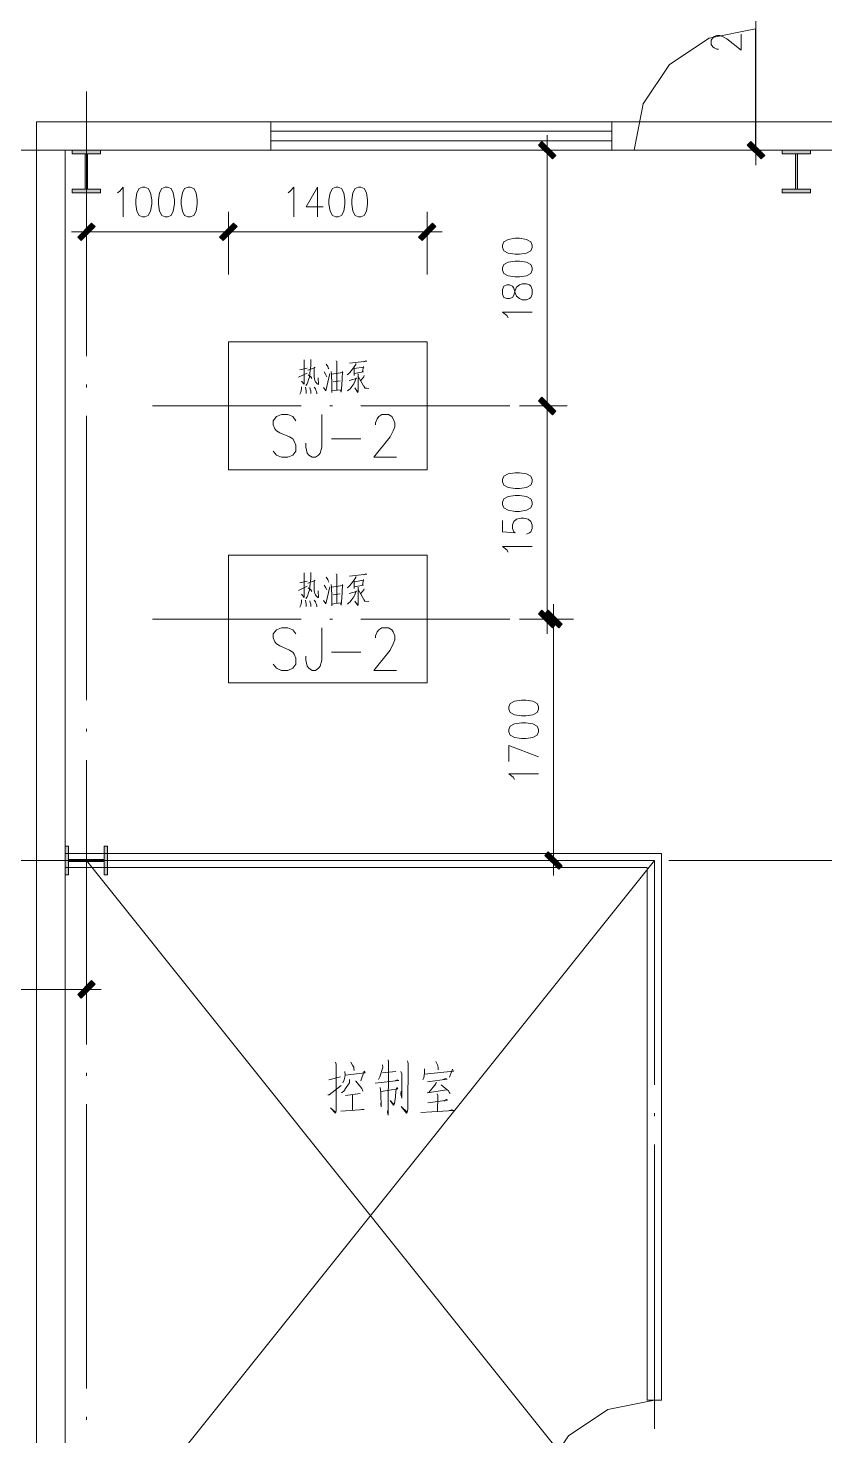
# Model space of a CAD drawing. Header units: millimetres. Extents: x 564 to 880, y 85 to 763.
# Drawn here: x 830.77 to 836.38, y 744.74 to 754.65 of the extents above; entities that cross this region are included whole.
import ezdxf

# ---------------------------------------------------------------- set-up
doc = ezdxf.new("R2010")
doc.units = ezdxf.units.MM

msp = doc.modelspace()

# ---------------------------------------------------------------- hatches: boundary and pattern name
h = msp.add_hatch(color=0)
h.dxf.hatch_style = 2
h.paths.add_polyline_path([(831.2838, 753.7693), (831.0838, 753.7693), (831.0838, 753.794), (831.2838, 753.794)])
h = msp.add_hatch(color=0)
h.dxf.hatch_style = 2
h.paths.add_polyline_path([(834.4895, 753.7575), (834.4649, 753.7328), (834.3668, 753.8308), (834.3915, 753.8555)])
h = msp.add_hatch(color=0)
h.dxf.hatch_style = 2
h.paths.add_polyline_path([(835.837, 753.8308), (835.8617, 753.8555), (835.9597, 753.7575), (835.935, 753.7328)])
h = msp.add_hatch(color=0)
h.dxf.hatch_style = 2
h.paths.add_polyline_path([(836.2831, 753.7693), (836.0831, 753.7693), (836.0831, 753.794), (836.2831, 753.794)])
h = msp.add_hatch(color=0)
h.dxf.hatch_style = 2
h.paths.add_polyline_path([(831.1761, 753.7693), (831.1911, 753.7693), (831.1911, 753.5192), (831.1761, 753.5192)])
h = msp.add_hatch(color=0)
h.dxf.hatch_style = 2
h.paths.add_polyline_path([(836.1758, 753.7693), (836.1908, 753.7693), (836.1908, 753.5192), (836.1758, 753.5192)])
h = msp.add_hatch(color=0)
h.dxf.hatch_style = 2
h.paths.add_polyline_path([(831.2838, 753.5192), (831.0838, 753.5192), (831.0838, 753.4941), (831.2838, 753.4941)])
h = msp.add_hatch(color=0)
h.dxf.hatch_style = 2
h.paths.add_polyline_path([(836.2831, 753.5192), (836.0831, 753.5192), (836.0831, 753.4941), (836.2831, 753.4941)])
h = msp.add_hatch(color=0)
h.dxf.hatch_style = 2
h.paths.add_polyline_path([(831.2204, 753.2812), (831.2451, 753.2562), (831.1471, 753.1582), (831.1224, 753.1832)])
h = msp.add_hatch(color=0)
h.dxf.hatch_style = 2
h.paths.add_polyline_path([(832.1471, 753.1582), (832.1221, 753.1832), (832.2201, 753.2812), (832.2448, 753.2562)])
h = msp.add_hatch(color=0)
h.dxf.hatch_style = 2
h.paths.add_polyline_path([(832.2201, 753.2812), (832.2448, 753.2562), (832.1471, 753.1582), (832.1221, 753.1832)])
h = msp.add_hatch(color=0)
h.dxf.hatch_style = 2
h.paths.add_polyline_path([(833.5468, 753.1582), (833.5221, 753.1832), (833.6201, 753.2812), (833.6448, 753.2562)])
h = msp.add_hatch(color=0)
h.dxf.hatch_style = 2
h.paths.add_polyline_path([(834.4895, 751.9578), (834.4649, 751.9327), (834.3668, 752.0308), (834.3915, 752.0555)])
h = msp.add_hatch(color=0)
h.dxf.hatch_style = 2
h.paths.add_polyline_path([(834.3668, 752.0308), (834.3915, 752.0555), (834.4895, 751.9578), (834.4649, 751.9327)])
h = msp.add_hatch(color=0)
h.dxf.hatch_style = 2
h.paths.add_polyline_path([(834.3668, 750.5309), (834.3915, 750.5556), (834.4895, 750.4576), (834.4649, 750.4329)])
h = msp.add_hatch(color=0)
h.dxf.hatch_style = 2
h.paths.add_polyline_path([(834.5339, 750.4576), (834.5092, 750.4329), (834.4112, 750.5309), (834.4362, 750.5556)])
h = msp.add_hatch(color=0)
h.dxf.hatch_style = 2
h.paths.add_polyline_path([(831.0587, 748.8944), (831.0587, 748.6944), (831.0337, 748.6944), (831.0337, 748.8944)])
h = msp.add_hatch(color=0)
h.dxf.hatch_style = 2
h.paths.add_polyline_path([(831.3088, 748.8944), (831.3088, 748.6944), (831.3335, 748.6944), (831.3335, 748.8944)])
h = msp.add_hatch(color=0)
h.dxf.hatch_style = 2
h.paths.add_polyline_path([(834.4112, 748.8307), (834.4362, 748.8554), (834.5339, 748.7574), (834.5092, 748.7327)])
h = msp.add_hatch(color=0)
h.dxf.hatch_style = 2
h.paths.add_polyline_path([(831.0587, 748.7871), (831.0587, 748.8021), (831.3088, 748.8021), (831.3088, 748.7871)])
h = msp.add_hatch(color=0)
h.dxf.hatch_style = 2
h.paths.add_polyline_path([(831.1471, 747.8264), (831.1224, 747.8511), (831.2204, 747.9491), (831.2451, 747.9245)])

# ---------------------------------------------------------------- linework, layer by layer
at = {"color": 0, "lineweight": 0}
for points in [[(835.8981, 753.7947), (835.8981, 755.7933)], [(835.8946, 754.6491), (835.5676, 754.5839), (835.2899, 754.3986), (835.1046, 754.1213), (835.0398, 753.794)], [(835.6334, 754.5059), (835.6234, 754.5059), (835.6033, 754.5142), (835.5933, 754.522), (835.5833, 754.5381), (835.5833, 754.57), (835.5933, 754.5861), (835.6033, 754.594), (835.6234, 754.6022), (835.6434, 754.6022), (835.6634, 754.594), (835.6935, 754.5779), (835.7933, 754.4981), (835.7933, 754.6101)], [(835.8946, 753.794), (835.8946, 754.6491)], [(831.1836, 752.3442), (831.1836, 754.2065)], [(830.8337, 743.5949), (830.8337, 753.994)], [(830.8337, 753.994), (832.4834, 753.994)], [(832.4834, 753.994), (834.8835, 753.994)], [(832.4834, 753.994), (832.4834, 753.794)], [(834.5833, 753.994), (837.2331, 753.994)], [(835.7833, 753.994), (834.8835, 753.994)], [(834.8835, 753.994), (834.8835, 753.794)], [(835.7833, 753.994), (835.6831, 753.994)], [(834.8835, 753.9274), (832.4834, 753.9274)], [(834.428, 753.6891), (834.428, 753.8991)], [(835.8981, 753.8991), (835.8981, 753.6891)], [(832.4423, 753.794), (830.2337, 753.794)], [(831.0337, 743.7949), (831.0337, 753.794)], [(832.4834, 753.794), (831.0337, 753.794)], [(834.8835, 753.8609), (832.4834, 753.8609)], [(832.4834, 753.794), (834.8835, 753.794)], [(832.6623, 753.794), (832.6426, 753.794)], [(834.8645, 753.794), (832.8627, 753.794)], [(835.0921, 753.794), (834.2881, 753.794)], [(834.428, 751.995), (834.428, 753.7932)], [(834.5833, 753.794), (836.0631, 753.794)], [(835.6831, 753.794), (834.8835, 753.794)], [(835.0845, 753.794), (835.0649, 753.794)], [(837.2867, 753.794), (835.2849, 753.794)], [(835.8284, 753.794), (835.7583, 753.794)], [(836.0631, 753.794), (837.2331, 753.794)], [(831.4036, 753.4948), (831.4197, 753.5049), (831.4437, 753.5346), (831.4437, 753.3245)], [(832.6036, 753.4948), (832.6194, 753.5049), (832.6434, 753.5346), (832.6434, 753.3245)], [(832.8115, 753.5346), (832.7314, 753.3947), (832.8516, 753.3947)], [(832.8115, 753.5346), (832.8115, 753.3245)], [(831.1836, 752.9188), (831.1836, 753.3596)], [(832.1836, 752.9188), (832.1836, 753.3596)], [(832.1836, 752.9188), (832.1836, 753.3596)], [(833.5836, 752.9188), (833.5836, 753.3596)], [(831.2888, 753.2197), (831.0788, 753.2197)], [(831.1843, 753.2197), (832.1829, 753.2197)], [(832.0784, 753.2197), (832.2884, 753.2197)], [(832.2884, 753.2197), (832.0784, 753.2197)], [(832.1843, 753.2197), (833.5829, 753.2197)], [(833.4784, 753.2197), (833.6885, 753.2197)], [(834.1532, 752.6143), (834.1432, 752.6301), (834.1132, 752.654), (834.3232, 752.654)], [(832.1836, 751.5442), (832.1836, 752.4444)], [(833.5836, 752.4444), (832.1836, 752.4444)], [(833.5836, 751.5442), (833.5836, 752.4444)], [(832.7178, 752.3199), (832.7178, 752.1957), (832.7178, 752.1703), (832.7164, 752.1506), (832.7164, 752.1467), (832.6985, 752.1682)], [(832.7632, 752.3217), (832.7647, 752.3138), (832.7632, 752.2744), (832.7604, 752.249), (832.7575, 752.2193), (832.7536, 752.1979), (832.7478, 752.18), (832.7425, 752.1624), (832.7371, 752.1506), (832.7299, 752.1388)], [(832.872, 752.2884), (832.8845, 752.2726), (832.887, 752.2626), (832.8913, 752.2548)], [(832.9435, 752.312), (832.9478, 752.302), (832.9464, 752.3081), (832.9464, 752.1052)], [(833.0813, 752.2941), (833.0802, 752.2862), (833.0566, 752.253), (833.0387, 752.2294), (833.0262, 752.2175), (833.0194, 752.2136)], [(833.0359, 752.2963), (833.1586, 752.3099), (833.1518, 752.312), (833.1378, 752.3059)], [(832.6763, 752.1957), (832.7385, 752.2254)], [(832.6874, 752.249), (832.7385, 752.2608)], [(832.7439, 752.2469), (832.7936, 752.2648), (832.7893, 752.2666), (832.7879, 752.2569), (832.7879, 752.2412), (832.7865, 752.2272), (832.7865, 752.2097), (832.7879, 752.1957), (832.7893, 752.1839), (832.7922, 752.1743), (832.7961, 752.1642), (832.8019, 752.1585), (832.8087, 752.1506), (832.814, 752.1467), (832.8183, 752.1446), (832.8155, 752.1918)], [(832.7453, 752.2136), (832.7632, 752.1997), (832.7715, 752.1878)], [(832.8541, 752.1249), (832.8706, 752.1013), (832.8967, 752.2215)], [(832.857, 752.2333), (832.8691, 752.2136), (832.8734, 752.2036), (832.8763, 752.1997)], [(832.9078, 752.2372), (832.9092, 752.2175), (832.9121, 752.1506), (832.9121, 752.1073), (832.9121, 752.0877), (832.9121, 752.0995), (832.9711, 752.1073), (832.9783, 752.0916), (832.9808, 752.1152), (832.9836, 752.1782), (832.9836, 752.1839), (832.9865, 752.2372), (832.989, 752.2294), (832.9106, 752.2175)], [(833.0344, 752.1743), (833.0856, 752.1878), (833.0827, 752.1918), (833.0759, 752.1703), (833.0663, 752.1506), (833.0537, 752.131), (833.0401, 752.1152), (833.0305, 752.1073), (833.0223, 752.0995)], [(833.0691, 752.2626), (833.0691, 752.2097), (833.0691, 752.2215), (833.1353, 752.2333), (833.1282, 752.2333), (833.1339, 752.2726), (833.1364, 752.2666), (833.0691, 752.2569)], [(833.0967, 752.2193), (833.0981, 752.2097), (833.0981, 752.1131), (833.0967, 752.0973), (833.0952, 752.0895), (833.0745, 752.1209), (833.0952, 752.0916)], [(833.0981, 752.2018), (833.145, 752.1192), (833.1725, 752.117), (833.145, 752.1209), (833.1364, 752.1327)], [(833.1407, 752.2075), (833.1378, 752.1997), (833.1146, 752.1721)], [(831.1836, 752.1242), (831.1836, 752.1442)], [(832.6985, 752.1288), (832.6985, 752.117), (832.697, 752.1013), (832.6927, 752.0916), (832.6874, 752.0776)], [(832.7274, 752.127), (832.7314, 752.0995), (832.7314, 752.0877), (832.7314, 752.0816)], [(832.7575, 752.1231), (832.7604, 752.1113), (832.7632, 752.0995), (832.7647, 752.0916), (832.7647, 752.0816)], [(832.7879, 752.127), (832.7961, 752.1152), (832.8004, 752.1052), (832.8044, 752.0955), (832.8072, 752.0837), (832.8072, 752.0798)], [(832.9711, 752.1721), (832.9203, 752.1642)], [(834.428, 751.8891), (834.428, 752.0991)], [(834.428, 752.0991), (834.428, 751.8891)], [(832.6967, 751.9943), (831.6498, 751.9943)], [(832.9167, 751.9943), (832.8967, 751.9943)], [(834.164, 751.9943), (833.1171, 751.9943)], [(834.2337, 751.9943), (834.5683, 751.9943)], [(834.2337, 751.9943), (834.5683, 751.9943)], [(834.428, 750.4952), (834.428, 751.9936)], [(831.1836, 749.922), (831.1836, 751.9238)], [(832.6591, 751.8902), (832.6362, 751.9188), (832.6019, 751.9331), (832.5564, 751.9331), (832.5221, 751.9188), (832.4992, 751.8902), (832.4992, 751.8615), (832.5106, 751.8329), (832.5221, 751.8186), (832.545, 751.8043), (832.6133, 751.776), (832.6362, 751.7617), (832.6477, 751.7474), (832.6591, 751.7188), (832.6591, 751.6759), (832.6362, 751.6472), (832.6019, 751.6329), (832.5564, 751.6329), (832.5221, 751.6472), (832.4992, 751.6759)], [(832.8419, 751.9331), (832.8419, 751.7045), (832.8305, 751.6615), (832.819, 751.6472), (832.7961, 751.6329), (832.7732, 751.6329), (832.7507, 751.6472), (832.7392, 751.6615), (832.7278, 751.7045), (832.7278, 751.7331)], [(833.219, 751.8615), (833.219, 751.8759), (833.2305, 751.9045), (833.2419, 751.9188), (833.2648, 751.9331), (833.3106, 751.9331), (833.3332, 751.9188), (833.3446, 751.9045), (833.3561, 751.8759), (833.3561, 751.8472), (833.3446, 751.8186), (833.3217, 751.776), (833.2076, 751.6329), (833.3675, 751.6329)], [(832.9106, 751.7617), (833.1164, 751.7617)], [(833.5836, 751.5442), (832.1836, 751.5442)], [(834.1132, 751.1882), (834.1132, 751.1084), (834.203, 751.1002), (834.1933, 751.1084), (834.1833, 751.1324), (834.1833, 751.1563), (834.1933, 751.1803), (834.213, 751.1964), (834.243, 751.2043), (834.2631, 751.2043), (834.2931, 751.1964), (834.3132, 751.1803), (834.3232, 751.1563), (834.3232, 751.1324), (834.3132, 751.1084), (834.3031, 751.1002), (834.2831, 751.0923)], [(834.1532, 750.9642), (834.1432, 750.9803), (834.1132, 751.0043), (834.3232, 751.0043)], [(832.1836, 750.0443), (832.1836, 750.9442)], [(833.5836, 750.9442), (832.1836, 750.9442)], [(833.5836, 750.0443), (833.5836, 750.9442)], [(832.7178, 750.82), (832.7178, 750.6959), (832.7178, 750.6705), (832.7164, 750.6508), (832.7164, 750.6469), (832.6985, 750.6683)], [(832.7632, 750.8218), (832.7647, 750.8139), (832.7632, 750.7746), (832.7604, 750.7492), (832.7575, 750.7195), (832.7536, 750.698), (832.7478, 750.6801), (832.7425, 750.6626), (832.7371, 750.6508), (832.7299, 750.639)], [(832.9435, 750.8122), (832.9478, 750.8021), (832.9464, 750.8082), (832.9464, 750.6054)], [(833.0359, 750.7964), (833.1586, 750.81), (833.1518, 750.8122), (833.1378, 750.8061)], [(832.6763, 750.6959), (832.7385, 750.7256)], [(832.6874, 750.7492), (832.7385, 750.761)], [(832.7439, 750.747), (832.7936, 750.7649), (832.7893, 750.7667), (832.7879, 750.7571), (832.7879, 750.7413), (832.7865, 750.7274), (832.7865, 750.7098), (832.7879, 750.6959), (832.7893, 750.6841), (832.7922, 750.6744), (832.7961, 750.6644), (832.8019, 750.6587), (832.8087, 750.6508), (832.814, 750.6469), (832.8183, 750.6447), (832.8155, 750.6919)], [(832.7453, 750.7138), (832.7632, 750.6998), (832.7715, 750.688)], [(832.8541, 750.625), (832.8706, 750.6014), (832.8967, 750.7216)], [(832.857, 750.7334), (832.8691, 750.7138), (832.8734, 750.7037), (832.8763, 750.6998)], [(832.872, 750.7885), (832.8845, 750.7728), (832.887, 750.7628), (832.8913, 750.7549)], [(832.9078, 750.7374), (832.9092, 750.7177), (832.9121, 750.6508), (832.9121, 750.6075), (832.9121, 750.5878), (832.9121, 750.5996), (832.9711, 750.6075), (832.9783, 750.5918), (832.9808, 750.6154), (832.9836, 750.6783), (832.9836, 750.6841), (832.9865, 750.7374), (832.989, 750.7295), (832.9106, 750.7177)], [(833.0813, 750.7943), (833.0802, 750.7864), (833.0566, 750.7531), (833.0387, 750.7295), (833.0262, 750.7177), (833.0194, 750.7138)], [(833.0691, 750.7628), (833.0691, 750.7098), (833.0691, 750.7216), (833.1353, 750.7334), (833.1282, 750.7334), (833.1339, 750.7728), (833.1364, 750.7667), (833.0691, 750.7571)], [(833.0967, 750.7195), (833.0981, 750.7098), (833.0981, 750.6132), (833.0967, 750.5975), (833.0952, 750.5896), (833.0745, 750.6211), (833.0952, 750.5918)], [(833.0981, 750.702), (833.145, 750.6193), (833.1725, 750.6172), (833.145, 750.6211), (833.1364, 750.6329)], [(833.1407, 750.7077), (833.1378, 750.6998), (833.1146, 750.6723)], [(832.6985, 750.629), (832.6985, 750.6172), (832.697, 750.6014), (832.6927, 750.5918), (832.6874, 750.5778)], [(832.7274, 750.6272), (832.7314, 750.5996), (832.7314, 750.5878), (832.7314, 750.5817)], [(832.7575, 750.6232), (832.7604, 750.6114), (832.7632, 750.5996), (832.7647, 750.5918), (832.7647, 750.5817)], [(832.7879, 750.6272), (832.7961, 750.6154), (832.8004, 750.6054), (832.8044, 750.5957), (832.8072, 750.5839), (832.8072, 750.58)], [(832.9711, 750.6723), (832.9203, 750.6644)], [(833.0344, 750.6744), (833.0856, 750.688), (833.0827, 750.6919), (833.0759, 750.6705), (833.0663, 750.6508), (833.0537, 750.6311), (833.0401, 750.6154), (833.0305, 750.6075), (833.0223, 750.5996)], [(834.428, 750.5993), (834.428, 750.3893)], [(834.4727, 750.3893), (834.4727, 750.5993)], [(832.6967, 750.4944), (831.6498, 750.4944)], [(832.6591, 750.3903), (832.6362, 750.419), (832.6019, 750.4333), (832.5564, 750.4333), (832.5221, 750.419), (832.4992, 750.3903), (832.4992, 750.3617), (832.5106, 750.3331), (832.5221, 750.3188), (832.545, 750.3045), (832.6133, 750.2758), (832.6362, 750.2619), (832.6477, 750.2476), (832.6591, 750.2189), (832.6591, 750.176), (832.6362, 750.1474), (832.6019, 750.1331), (832.5564, 750.1331), (832.5221, 750.1474), (832.4992, 750.176)], [(832.8419, 750.4333), (832.8419, 750.2046), (832.8305, 750.1617), (832.819, 750.1474), (832.7961, 750.1331), (832.7732, 750.1331), (832.7507, 750.1474), (832.7392, 750.1617), (832.7278, 750.2046), (832.7278, 750.2333)], [(832.9167, 750.4944), (832.8967, 750.4944)], [(834.164, 750.4944), (833.1171, 750.4944)], [(833.219, 750.3617), (833.219, 750.376), (833.2305, 750.4046), (833.2419, 750.419), (833.2648, 750.4333), (833.3106, 750.4333), (833.3332, 750.419), (833.3446, 750.4046), (833.3561, 750.376), (833.3561, 750.3474), (833.3446, 750.3188), (833.3217, 750.2758), (833.2076, 750.1331), (833.3675, 750.1331)], [(834.2337, 750.4944), (834.5683, 750.4944)], [(834.2337, 750.4944), (834.6126, 750.4944)], [(834.4727, 750.4937), (834.4727, 748.795)], [(832.9106, 750.2619), (833.1164, 750.2619)], [(833.5836, 750.0443), (832.1836, 750.0443)], [(831.1836, 749.7019), (831.1836, 749.722)], [(834.1579, 749.4923), (834.1579, 749.6043), (834.3679, 749.5241)], [(831.1836, 747.4998), (831.1836, 749.5016)], [(834.1976, 749.3642), (834.1876, 749.3803), (834.1579, 749.4043), (834.3679, 749.4043)], [(831.0337, 748.844), (835.2334, 748.844), (835.2334, 744.9949)], [(834.4727, 748.8991), (834.4727, 748.6891)], [(832.4423, 748.7942), (830.2337, 748.7939)], [(831.0337, 748.7442), (835.1332, 748.7442), (835.1332, 744.9949)], [(835.1833, 748.7939), (831.1836, 743.7949)], [(831.1836, 748.7939), (835.1833, 743.7949)], [(831.1836, 748.7939), (832.9732, 748.7939)], [(832.6623, 748.7942), (832.6426, 748.7942)], [(834.8645, 748.7942), (832.8627, 748.7942)], [(833.1736, 748.7939), (833.1936, 748.7939)], [(833.3936, 748.7939), (835.1833, 748.7939)], [(834.2337, 748.7942), (834.6126, 748.7942)], [(835.0845, 748.7942), (835.0649, 748.7942)], [(835.1833, 747.2157), (835.1833, 748.7939)], [(837.2867, 748.7946), (835.2849, 748.7942)], [(831.1836, 747.566), (831.1836, 748.0279)], [(829.6845, 747.8876), (831.1829, 747.8876)], [(831.0788, 747.8876), (831.2888, 747.8876)], [(832.9375, 747.3756), (832.9425, 747.3599), (832.9425, 747.0354), (832.94, 747.0196), (832.9375, 747.0168), (832.9024, 747.0543), (832.9375, 747.0228)], [(833.0459, 747.3756), (833.0584, 747.3538), (833.0663, 747.3409), (833.0663, 747.3316), (833.0688, 747.3159)], [(833.2677, 747.3567), (833.2702, 747.338), (833.2502, 747.2719), (833.2398, 747.2529)], [(833.3081, 747.3914), (833.3106, 747.3756), (833.3081, 747.001), (833.3028, 747.0228), (833.3081, 747.045)], [(833.4441, 747.3853), (833.4491, 747.3663), (833.4466, 747.064), (833.4466, 747.045), (833.4441, 747.0293), (833.4416, 747.0228), (833.4366, 747.0168), (833.4012, 747.064), (833.4416, 747.0228)], [(833.643, 747.3788), (833.6555, 747.3567), (833.6606, 747.338), (833.6606, 747.3219)], [(831.1836, 747.2797), (831.1836, 747.2998)], [(832.8899, 747.2497), (832.9729, 747.2719)], [(833.0359, 747.2529), (833.0359, 747.2307), (833.0133, 747.196), (832.9954, 747.171), (832.9804, 747.1584)], [(833.0029, 747.3094), (833.0058, 747.2844), (833.0029, 747.2686), (832.9979, 747.2497), (832.9904, 747.2307)], [(833.0058, 747.2844), (833.1468, 747.3001), (833.1393, 747.3126), (833.1164, 747.2432)], [(833.0788, 747.2404), (833.0813, 747.2404), (833.1139, 747.2024), (833.1239, 747.1899), (833.1292, 747.171)], [(833.2173, 747.2275), (833.3836, 747.2465), (833.3811, 747.2465), (833.3711, 747.2497), (833.3582, 747.2432)], [(833.2677, 747.3001), (833.3632, 747.3094)], [(833.3987, 747.3094), (833.4037, 747.2937), (833.4037, 747.1205), (833.3987, 747.152), (833.4012, 747.171)], [(833.565, 747.3284), (833.565, 747.3001), (833.5625, 747.2812), (833.56, 747.2654), (833.5525, 747.2497)], [(833.565, 747.2905), (833.769, 747.3126), (833.7614, 747.3252), (833.7414, 747.2686)], [(833.6455, 747.2339), (833.643, 747.2214), (833.5951, 747.1617), (833.5826, 747.1584), (833.721, 747.1803)], [(833.5851, 747.2372), (833.7235, 747.2561), (833.7135, 747.259), (833.696, 747.2529)], [(832.8849, 747.1459), (832.8924, 747.1459), (832.9779, 747.2117)], [(833.0083, 747.1395), (833.1113, 747.1552)], [(833.0584, 747.1427), (833.0584, 747.0354)], [(833.2527, 747.196), (833.2577, 747.1617), (833.2577, 747.1552), (833.2602, 747.0608), (833.2577, 747.0797), (833.2602, 747.0955)], [(833.2602, 747.1677), (833.3761, 747.1867), (833.3686, 747.196), (833.3632, 747.171), (833.3607, 747.1302), (833.3557, 747.1016), (833.3532, 747.0829), (833.3457, 747.0733), (833.3232, 747.1048), (833.3482, 747.0765)], [(833.653, 747.152), (833.658, 747.1395), (833.6555, 747.0261)], [(833.6809, 747.215), (833.711, 747.1931), (833.7339, 747.1742), (833.7389, 747.1645), (833.7439, 747.1552)], [(831.1836, 745.0776), (831.1836, 747.0794)], [(832.9754, 747.0293), (833.1393, 747.0418), (833.1292, 747.045), (833.1139, 747.0386)], [(833.5396, 747.0196), (833.7715, 747.0354), (833.7564, 747.0386), (833.7339, 747.0325)], [(833.5876, 747.089), (833.726, 747.108), (833.7185, 747.1112), (833.701, 747.1016)], [(835.1833, 746.9956), (835.1833, 747.0157)], [(835.1833, 744.7935), (835.1833, 746.7953)], [(834.3285, 744.1398), (834.3933, 744.4672), (834.5786, 744.7445), (834.8563, 744.9298), (835.1833, 744.9949)], [(835.2334, 744.9949), (835.1332, 744.9949)], [(831.1836, 744.8575), (831.1836, 744.8775)]]:
    msp.add_lwpolyline(points, dxfattribs=at)
for points in [[(831.2838, 753.7693), (831.0838, 753.7693), (831.0838, 753.794), (831.2838, 753.794)], [(834.4895, 753.7575), (834.4649, 753.7328), (834.3668, 753.8308), (834.3915, 753.8555)], [(835.837, 753.8308), (835.8617, 753.8555), (835.9597, 753.7575), (835.935, 753.7328)], [(836.2831, 753.7693), (836.0831, 753.7693), (836.0831, 753.794), (836.2831, 753.794)], [(831.1761, 753.7693), (831.1911, 753.7693), (831.1911, 753.5192), (831.1761, 753.5192)], [(836.1758, 753.7693), (836.1908, 753.7693), (836.1908, 753.5192), (836.1758, 753.5192)], [(831.2838, 753.5192), (831.0838, 753.5192), (831.0838, 753.4941), (831.2838, 753.4941)], [(831.5797, 753.5346), (831.5557, 753.5245), (831.5396, 753.4948), (831.5317, 753.4448), (831.5317, 753.4147), (831.5396, 753.3646), (831.5557, 753.3346), (831.5797, 753.3245), (831.5958, 753.3245), (831.6197, 753.3346), (831.6355, 753.3646), (831.6437, 753.4147), (831.6437, 753.4448), (831.6355, 753.4948), (831.6197, 753.5245), (831.5958, 753.5346)], [(831.7396, 753.5346), (831.7156, 753.5245), (831.6995, 753.4948), (831.6916, 753.4448), (831.6916, 753.4147), (831.6995, 753.3646), (831.7156, 753.3346), (831.7396, 753.3245), (831.7557, 753.3245), (831.7797, 753.3346), (831.7958, 753.3646), (831.8036, 753.4147), (831.8036, 753.4448), (831.7958, 753.4948), (831.7797, 753.5245), (831.7557, 753.5346)], [(831.8995, 753.5346), (831.8756, 753.5245), (831.8595, 753.4948), (831.8516, 753.4448), (831.8516, 753.4147), (831.8595, 753.3646), (831.8756, 753.3346), (831.8995, 753.3245), (831.9156, 753.3245), (831.9396, 753.3346), (831.9557, 753.3646), (831.9636, 753.4147), (831.9636, 753.4448), (831.9557, 753.4948), (831.9396, 753.5245), (831.9156, 753.5346)], [(832.9396, 753.5346), (832.9156, 753.5245), (832.8995, 753.4948), (832.8917, 753.4448), (832.8917, 753.4147), (832.8995, 753.3646), (832.9156, 753.3346), (832.9396, 753.3245), (832.9554, 753.3245), (832.9797, 753.3346), (832.9954, 753.3646), (833.0037, 753.4147), (833.0037, 753.4448), (832.9954, 753.4948), (832.9797, 753.5245), (832.9554, 753.5346)], [(833.0995, 753.5346), (833.0756, 753.5245), (833.0595, 753.4948), (833.0516, 753.4448), (833.0516, 753.4147), (833.0595, 753.3646), (833.0756, 753.3346), (833.0995, 753.3245), (833.1156, 753.3245), (833.1396, 753.3346), (833.1554, 753.3646), (833.1636, 753.4147), (833.1636, 753.4448), (833.1554, 753.4948), (833.1396, 753.5245), (833.1156, 753.5346)], [(836.2831, 753.5192), (836.0831, 753.5192), (836.0831, 753.4941), (836.2831, 753.4941)], [(831.2204, 753.2812), (831.2451, 753.2562), (831.1471, 753.1582), (831.1224, 753.1832)], [(832.1471, 753.1582), (832.1221, 753.1832), (832.2201, 753.2812), (832.2448, 753.2562)], [(832.2201, 753.2812), (832.2448, 753.2562), (832.1471, 753.1582), (832.1221, 753.1832)], [(833.5468, 753.1582), (833.5221, 753.1832), (833.6201, 753.2812), (833.6448, 753.2562)], [(834.1132, 753.1102), (834.1232, 753.0863), (834.1532, 753.0702), (834.203, 753.0623), (834.233, 753.0623), (834.2831, 753.0702), (834.3132, 753.0863), (834.3232, 753.1102), (834.3232, 753.1263), (834.3132, 753.1503), (834.2831, 753.166), (834.233, 753.1743), (834.203, 753.1743), (834.1532, 753.166), (834.1232, 753.1503), (834.1132, 753.1263)], [(834.1132, 752.9503), (834.1232, 752.9263), (834.1532, 752.9102), (834.203, 752.9023), (834.233, 752.9023), (834.2831, 752.9102), (834.3132, 752.9263), (834.3232, 752.9503), (834.3232, 752.966), (834.3132, 752.99), (834.2831, 753.0061), (834.233, 753.0143), (834.203, 753.0143), (834.1532, 753.0061), (834.1232, 752.99), (834.1132, 752.966)], [(834.1132, 752.7821), (834.1232, 752.7582), (834.1432, 752.7503), (834.1632, 752.7503), (834.1833, 752.7582), (834.1933, 752.7743), (834.203, 752.8061), (834.213, 752.8301), (834.233, 752.8462), (834.253, 752.854), (834.2831, 752.854), (834.3031, 752.8462), (834.3132, 752.8383), (834.3232, 752.8143), (834.3232, 752.7821), (834.3132, 752.7582), (834.3031, 752.7503), (834.2831, 752.7421), (834.253, 752.7421), (834.233, 752.7503), (834.213, 752.766), (834.203, 752.7904), (834.1933, 752.8222), (834.1833, 752.8383), (834.1632, 752.8462), (834.1432, 752.8462), (834.1232, 752.8383), (834.1132, 752.8143)], [(834.4895, 751.9578), (834.4649, 751.9327), (834.3668, 752.0308), (834.3915, 752.0555)], [(834.3668, 752.0308), (834.3915, 752.0555), (834.4895, 751.9578), (834.4649, 751.9327)], [(834.1132, 751.4605), (834.1232, 751.4361), (834.1532, 751.4204), (834.203, 751.4122), (834.233, 751.4122), (834.2831, 751.4204), (834.3132, 751.4361), (834.3232, 751.4605), (834.3232, 751.4762), (834.3132, 751.5002), (834.2831, 751.5163), (834.233, 751.5242), (834.203, 751.5242), (834.1532, 751.5163), (834.1232, 751.5002), (834.1132, 751.4762)], [(834.1132, 751.3002), (834.1232, 751.2762), (834.1532, 751.2605), (834.203, 751.2522), (834.233, 751.2522), (834.2831, 751.2605), (834.3132, 751.2762), (834.3232, 751.3002), (834.3232, 751.3163), (834.3132, 751.3403), (834.2831, 751.3564), (834.233, 751.3642), (834.203, 751.3642), (834.1532, 751.3564), (834.1232, 751.3403), (834.1132, 751.3163)], [(834.3668, 750.5309), (834.3915, 750.5556), (834.4895, 750.4576), (834.4649, 750.4329)], [(834.5339, 750.4576), (834.5092, 750.4329), (834.4112, 750.5309), (834.4362, 750.5556)], [(834.1579, 749.8601), (834.1679, 749.8361), (834.1976, 749.8204), (834.2477, 749.8121), (834.2777, 749.8121), (834.3278, 749.8204), (834.3579, 749.8361), (834.3679, 749.8601), (834.3679, 749.8762), (834.3579, 749.9002), (834.3278, 749.9163), (834.2777, 749.9241), (834.2477, 749.9241), (834.1976, 749.9163), (834.1679, 749.9002), (834.1579, 749.8762)], [(834.1579, 749.7002), (834.1679, 749.6762), (834.1976, 749.6601), (834.2477, 749.6522), (834.2777, 749.6522), (834.3278, 749.6601), (834.3579, 749.6762), (834.3679, 749.7002), (834.3679, 749.7163), (834.3579, 749.7402), (834.3278, 749.7563), (834.2777, 749.7642), (834.2477, 749.7642), (834.1976, 749.7563), (834.1679, 749.7402), (834.1579, 749.7163)], [(831.0587, 748.8944), (831.0587, 748.6944), (831.0337, 748.6944), (831.0337, 748.8944)], [(831.3088, 748.8944), (831.3088, 748.6944), (831.3335, 748.6944), (831.3335, 748.8944)], [(834.4112, 748.8307), (834.4362, 748.8554), (834.5339, 748.7574), (834.5092, 748.7327)], [(831.0587, 748.7871), (831.0587, 748.8021), (831.3088, 748.8021), (831.3088, 748.7871)], [(831.1471, 747.8264), (831.1224, 747.8511), (831.2204, 747.9491), (831.2451, 747.9245)]]:
    msp.add_lwpolyline(points, close=True, dxfattribs=at)

doc.saveas('drawing.dxf')
